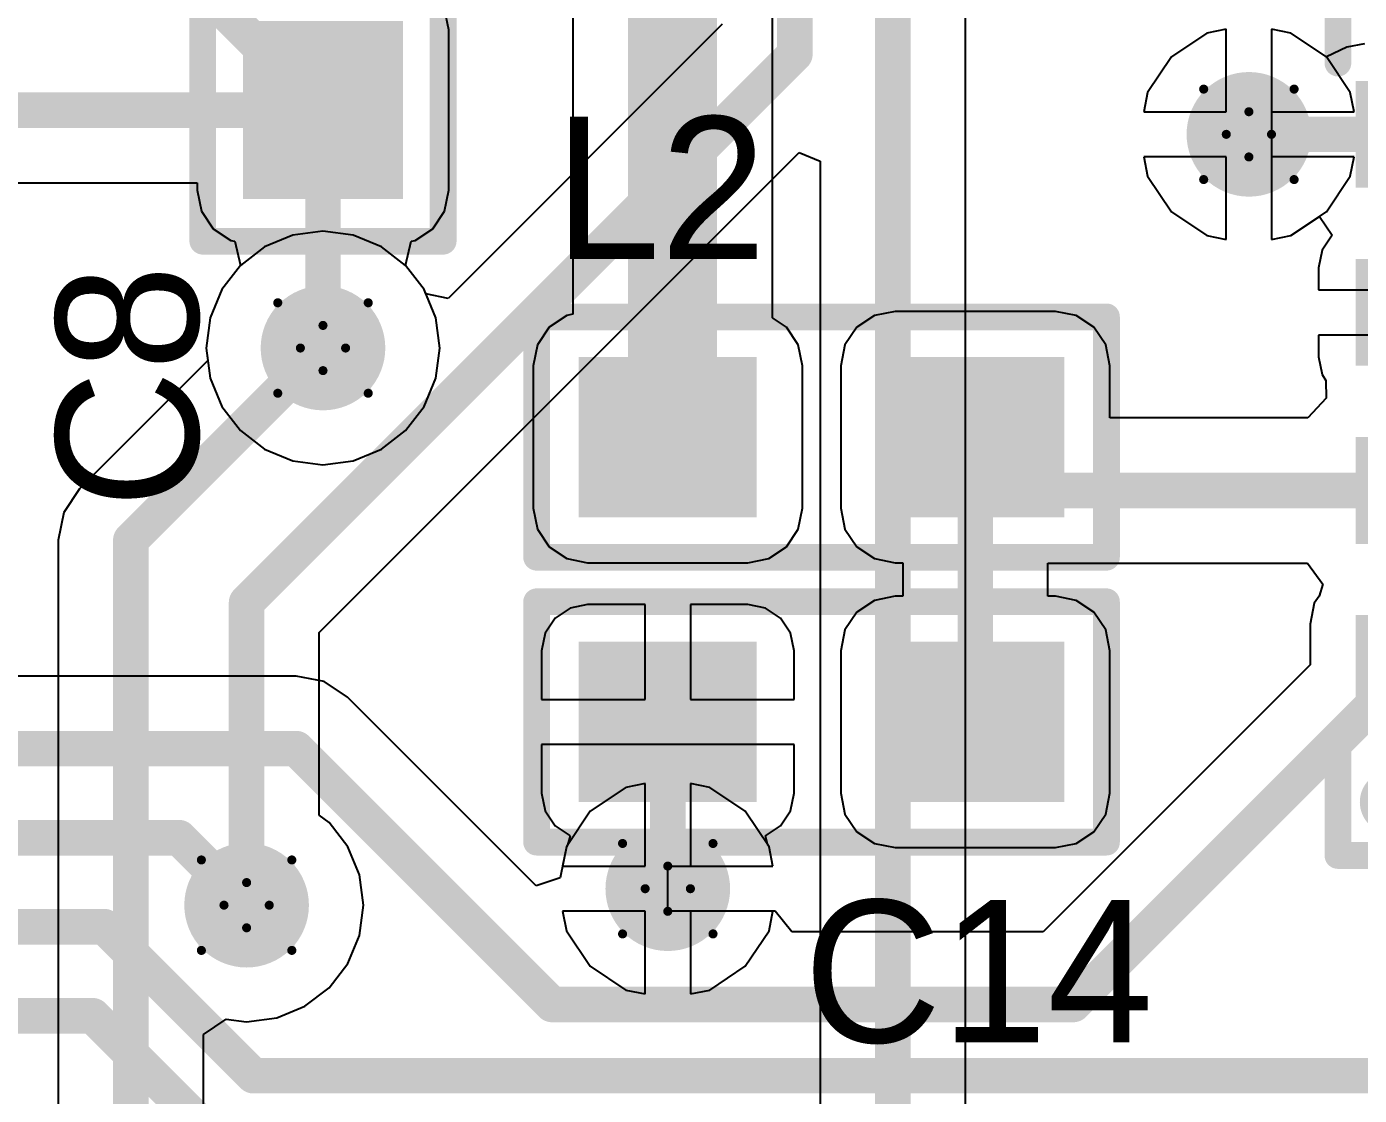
# Model space of a CAD drawing. Header units: millimetres. Extents: x 21 to 336, y 20 to 129.
# Drawn here: x 59.34 to 66.82, y 50.3 to 56.3 of the extents above; entities that cross this region are included whole.
import ezdxf

# ---------------------------------------------------------------- set-up
doc = ezdxf.new("R2010")
doc.units = ezdxf.units.MM
for name, color, linetype in [('BottomLayer', 5, 'Continuous'), ('DrillDrawing', 1, 'Continuous'), ('MultiLayer', 9, 'Continuous'), ('TopLayer', 1, 'Continuous'), ('TopOverlay', 2, 'Continuous'), ('TopPaste', 8, 'Continuous'), ('TopSolder', 216, 'Continuous')]:
    doc.layers.add(name, color=color, linetype=linetype)

# ---------------------------------------------------------------- blocks, each defined once
blk = doc.blocks.new('SMD_RC0603_11')
at = {"layer": 'TopLayer'}
for points in [[(-1.3136, -0.4), (-0.4136, -0.4), (-1.3136, 0.4), (-0.4136, 0.4)], [(0.4136, -0.4), (1.3136, -0.4), (0.4136, 0.4), (1.3136, 0.4)]]:
    blk.add_solid(points, dxfattribs=at)
at = {"layer": 'TopOverlay', "const_width": 0.15}
for points in [[(1.6002, 0.675), (-1.6002, 0.675)], [(-1.6002, -0.675), (-1.6002, 0.675)], [(1.6002, -0.675), (1.6002, 0.675)], [(1.6002, -0.675), (-1.6002, -0.675)]]:
    blk.add_lwpolyline(points, dxfattribs=at)
at = {"layer": 'TopOverlay', "const_width": 0.075}
for points in [[(-1.6377, 0.675, 1), (-1.5627, 0.675, 1)], [(-1.6377, 0.675, 1), (-1.5627, 0.675, 1)], [(1.5627, 0.675, 1), (1.6377, 0.675, 1)], [(1.5627, 0.675, 1), (1.6377, 0.675, 1)], [(-1.6377, -0.675, 1), (-1.5627, -0.675, 1)], [(-1.6377, -0.675, 1), (-1.5627, -0.675, 1)], [(1.5627, -0.675, 1), (1.6377, -0.675, 1)], [(1.5627, -0.675, 1), (1.6377, -0.675, 1)]]:
    blk.add_lwpolyline(points, format="xyb", close=True, dxfattribs=at)
at = {"layer": 'TopPaste'}
for points in [[(-1.3136, -0.4), (-0.4136, -0.4), (-1.3136, 0.4), (-0.4136, 0.4)], [(0.4136, -0.4), (1.3136, -0.4), (0.4136, 0.4), (1.3136, 0.4)]]:
    blk.add_solid(points, dxfattribs=at)
at = {"layer": 'TopSolder'}
for points in [[(-1.3636, -0.45), (-0.3636, -0.45), (-1.3636, 0.45), (-0.3636, 0.45)], [(0.3636, -0.45), (1.3636, -0.45), (0.3636, 0.45), (1.3636, 0.45)]]:
    blk.add_solid(points, dxfattribs=at)
blk = doc.blocks.new('LGA_16L_20')
at = {"layer": 'TopLayer'}
for points in [[(0.3, 2.9), (0.3, 2.4), (0.8, 2.9), (0.8, 2.4)], [(1.3, 2.9), (1.3, 2.2), (1.8, 2.9), (1.8, 2.2)], [(2.3, 2.9), (2.3, 2.2), (2.8, 2.9), (2.8, 2.2)], [(3.3, 2.9), (3.3, 2.4), (3.8, 2.9), (3.8, 2.4)], [(-0.35, 1.75), (0.15, 1.75), (-0.35, 2.25), (0.15, 2.25)], [(4.45, 2.25), (3.95, 2.25), (4.45, 1.75), (3.95, 1.75)], [(-0.35, 0.75), (0.35, 0.75), (-0.35, 1.25), (0.35, 1.25)], [(4.45, 1.25), (3.75, 1.25), (4.45, 0.75), (3.75, 0.75)], [(-0.35, -0.25), (1.15, -0.25), (-0.35, 0.25), (1.15, 0.25)], [(4.45, 0.25), (3.75, 0.25), (4.45, -0.25), (3.75, -0.25)], [(-0.35, -1.25), (0.15, -1.25), (-0.35, -0.75), (0.15, -0.75)], [(4.45, -0.75), (3.95, -0.75), (4.45, -1.25), (3.95, -1.25)], [(1.8, -1.9), (1.8, -1.2), (1.3, -1.9), (1.3, -1.2)], [(2.8, -1.9), (2.8, -1.2), (2.3, -1.9), (2.3, -1.2)], [(0.8, -1.9), (0.8, -1.4), (0.3, -1.9), (0.3, -1.4)], [(3.8, -1.9), (3.8, -1.4), (3.3, -1.9), (3.3, -1.4)]]:
    blk.add_solid(points, dxfattribs=at)
at = {"layer": 'TopOverlay', "const_width": 0.15}
for points in [[(-0.5, 2.4), (-0.5, 3.05)], [(-0.5, 3.05), (0.15, 3.05)], [(3.95, 3.05), (4.6, 3.05)], [(4.6, 2.4), (4.6, 3.05)], [(-0.5, -2.05), (-0.5, -1.4)], [(4.6, -2.05), (4.6, -1.4)], [(-0.5, -2.05), (0.15, -2.05)], [(3.95, -2.05), (4.6, -2.05)]]:
    blk.add_lwpolyline(points, dxfattribs=at)
at = {"layer": 'TopOverlay'}
for points, const_width in [([(-0.5375, 3.05, 1), (-0.4625, 3.05, 1)], 0.075), ([(-0.5375, 3.05, 1), (-0.4625, 3.05, 1)], 0.075), ([(0.1125, 3.05, 1), (0.1875, 3.05, 1)], 0.075), ([(3.9125, 3.05, 1), (3.9875, 3.05, 1)], 0.075), ([(4.5625, 3.05, 1), (4.6375, 3.05, 1)], 0.075), ([(4.5625, 3.05, 1), (4.6375, 3.05, 1)], 0.075), ([(-0.5375, 2.4, 1), (-0.4625, 2.4, 1)], 0.075), ([(4.5625, 2.4, 1), (4.6375, 2.4, 1)], 0.075), ([(-0.5375, -1.4, 1), (-0.4625, -1.4, 1)], 0.075), ([(4.5625, -1.4, 1), (4.6375, -1.4, 1)], 0.075), ([(-0.15, -1.75, 1), (-0.25, -1.75, 1)], 0.254), ([(-0.3135, -1.75, 1), (-0.1865, -1.75, 1)], 0.127), ([(-0.2135, -1.75, 1), (-0.0865, -1.75, 1)], 0.127), ([(-0.5375, -2.05, 1), (-0.4625, -2.05, 1)], 0.075), ([(-0.5375, -2.05, 1), (-0.4625, -2.05, 1)], 0.075), ([(0.1125, -2.05, 1), (0.1875, -2.05, 1)], 0.075), ([(3.9125, -2.05, 1), (3.9875, -2.05, 1)], 0.075), ([(4.5625, -2.05, 1), (4.6375, -2.05, 1)], 0.075), ([(4.5625, -2.05, 1), (4.6375, -2.05, 1)], 0.075)]:
    blk.add_lwpolyline(points, format="xyb", close=True, dxfattribs=dict(at, const_width=const_width))
at = {"layer": 'TopPaste'}
for points in [[(0.3, 2.9), (0.3, 2.4), (0.8, 2.9), (0.8, 2.4)], [(1.3, 2.9), (1.3, 2.2), (1.8, 2.9), (1.8, 2.2)], [(2.3, 2.9), (2.3, 2.2), (2.8, 2.9), (2.8, 2.2)], [(3.3, 2.9), (3.3, 2.4), (3.8, 2.9), (3.8, 2.4)], [(-0.35, 1.75), (0.15, 1.75), (-0.35, 2.25), (0.15, 2.25)], [(4.45, 2.25), (3.95, 2.25), (4.45, 1.75), (3.95, 1.75)], [(-0.35, 0.75), (0.35, 0.75), (-0.35, 1.25), (0.35, 1.25)], [(4.45, 1.25), (3.75, 1.25), (4.45, 0.75), (3.75, 0.75)], [(-0.35, -0.25), (1.15, -0.25), (-0.35, 0.25), (1.15, 0.25)], [(4.45, 0.25), (3.75, 0.25), (4.45, -0.25), (3.75, -0.25)], [(-0.35, -1.25), (0.15, -1.25), (-0.35, -0.75), (0.15, -0.75)], [(4.45, -0.75), (3.95, -0.75), (4.45, -1.25), (3.95, -1.25)], [(1.8, -1.9), (1.8, -1.2), (1.3, -1.9), (1.3, -1.2)], [(2.8, -1.9), (2.8, -1.2), (2.3, -1.9), (2.3, -1.2)], [(0.8, -1.9), (0.8, -1.4), (0.3, -1.9), (0.3, -1.4)], [(3.8, -1.9), (3.8, -1.4), (3.3, -1.9), (3.3, -1.4)]]:
    blk.add_solid(points, dxfattribs=at)
at = {"layer": 'TopSolder'}
for points in [[(0.25, 2.95), (0.25, 2.35), (0.85, 2.95), (0.85, 2.35)], [(1.25, 2.95), (1.25, 2.15), (1.85, 2.95), (1.85, 2.15)], [(2.25, 2.95), (2.25, 2.15), (2.85, 2.95), (2.85, 2.15)], [(3.25, 2.95), (3.25, 2.35), (3.85, 2.95), (3.85, 2.35)], [(-0.4, 1.7), (0.2, 1.7), (-0.4, 2.3), (0.2, 2.3)], [(4.5, 2.3), (3.9, 2.3), (4.5, 1.7), (3.9, 1.7)], [(-0.4, 0.7), (0.4, 0.7), (-0.4, 1.3), (0.4, 1.3)], [(4.5, 1.3), (3.7, 1.3), (4.5, 0.7), (3.7, 0.7)], [(-0.4, -0.3), (1.2, -0.3), (-0.4, 0.3), (1.2, 0.3)], [(4.5, 0.3), (3.7, 0.3), (4.5, -0.3), (3.7, -0.3)], [(-0.4, -1.3), (0.2, -1.3), (-0.4, -0.7), (0.2, -0.7)], [(4.5, -0.7), (3.9, -0.7), (4.5, -1.3), (3.9, -1.3)], [(1.85, -1.95), (1.85, -1.15), (1.25, -1.95), (1.25, -1.15)], [(2.85, -1.95), (2.85, -1.15), (2.25, -1.95), (2.25, -1.15)], [(0.85, -1.95), (0.85, -1.35), (0.25, -1.95), (0.25, -1.35)], [(3.85, -1.95), (3.85, -1.35), (3.25, -1.95), (3.25, -1.35)]]:
    blk.add_solid(points, dxfattribs=at)
blk = doc.blocks.new('SMD_RC0603_23')
at = {"layer": 'TopLayer'}
for points in [[(-1.3136, -0.4), (-0.4136, -0.4), (-1.3136, 0.4), (-0.4136, 0.4)], [(0.4136, -0.4), (1.3136, -0.4), (0.4136, 0.4), (1.3136, 0.4)]]:
    blk.add_solid(points, dxfattribs=at)
at = {"layer": 'TopOverlay', "const_width": 0.15}
for points in [[(-1.6002, 0.675), (1.6002, 0.675)], [(-1.6002, -0.675), (-1.6002, 0.675)], [(1.6002, -0.675), (1.6002, 0.675)], [(-1.6002, -0.675), (1.6002, -0.675)]]:
    blk.add_lwpolyline(points, dxfattribs=at)
at = {"layer": 'TopOverlay', "const_width": 0.075}
for points in [[(-1.6377, 0.675, 1), (-1.5627, 0.675, 1)], [(-1.6377, 0.675, 1), (-1.5627, 0.675, 1)], [(1.5627, 0.675, 1), (1.6377, 0.675, 1)], [(1.5627, 0.675, 1), (1.6377, 0.675, 1)], [(-1.6377, -0.675, 1), (-1.5627, -0.675, 1)], [(-1.6377, -0.675, 1), (-1.5627, -0.675, 1)], [(1.5627, -0.675, 1), (1.6377, -0.675, 1)], [(1.5627, -0.675, 1), (1.6377, -0.675, 1)]]:
    blk.add_lwpolyline(points, format="xyb", close=True, dxfattribs=at)
at = {"layer": 'TopPaste'}
for points in [[(-1.3136, -0.4), (-0.4136, -0.4), (-1.3136, 0.4), (-0.4136, 0.4)], [(0.4136, -0.4), (1.3136, -0.4), (0.4136, 0.4), (1.3136, 0.4)]]:
    blk.add_solid(points, dxfattribs=at)
at = {"layer": 'TopSolder'}
for points in [[(-1.3636, -0.45), (-0.3636, -0.45), (-1.3636, 0.45), (-0.3636, 0.45)], [(0.3636, -0.45), (1.3636, -0.45), (0.3636, 0.45), (1.3636, 0.45)]]:
    blk.add_solid(points, dxfattribs=at)
blk = doc.blocks.new('SMD_RC0603_71')
at = {"layer": 'TopLayer'}
for points in [[(-1.3136, -0.4), (-0.4136, -0.4), (-1.3136, 0.4), (-0.4136, 0.4)], [(0.4136, -0.4), (1.3136, -0.4), (0.4136, 0.4), (1.3136, 0.4)]]:
    blk.add_solid(points, dxfattribs=at)
at = {"layer": 'TopOverlay', "const_width": 0.15}
for points in [[(-1.6002, 0.675), (1.6002, 0.675)], [(-1.6002, -0.675), (-1.6002, 0.675)], [(1.6002, -0.675), (1.6002, 0.675)], [(-1.6002, -0.675), (1.6002, -0.675)]]:
    blk.add_lwpolyline(points, dxfattribs=at)
at = {"layer": 'TopOverlay', "const_width": 0.075}
for points in [[(-1.6377, 0.675, 1), (-1.5627, 0.675, 1)], [(-1.6377, 0.675, 1), (-1.5627, 0.675, 1)], [(1.5627, 0.675, 1), (1.6377, 0.675, 1)], [(1.5627, 0.675, 1), (1.6377, 0.675, 1)], [(-1.6377, -0.675, 1), (-1.5627, -0.675, 1)], [(-1.6377, -0.675, 1), (-1.5627, -0.675, 1)], [(1.5627, -0.675, 1), (1.6377, -0.675, 1)], [(1.5627, -0.675, 1), (1.6377, -0.675, 1)]]:
    blk.add_lwpolyline(points, format="xyb", close=True, dxfattribs=at)
at = {"layer": 'TopPaste'}
for points in [[(-1.3136, -0.4), (-0.4136, -0.4), (-1.3136, 0.4), (-0.4136, 0.4)], [(0.4136, -0.4), (1.3136, -0.4), (0.4136, 0.4), (1.3136, 0.4)]]:
    blk.add_solid(points, dxfattribs=at)
at = {"layer": 'TopSolder'}
for points in [[(-1.3636, -0.45), (-0.3636, -0.45), (-1.3636, 0.45), (-0.3636, 0.45)], [(0.3636, -0.45), (1.3636, -0.45), (0.3636, 0.45), (1.3636, 0.45)]]:
    blk.add_solid(points, dxfattribs=at)

msp = doc.modelspace()

# ---------------------------------------------------------------- linework, layer by layer
at = {"layer": 'BottomLayer'}
for p, q in [((64.6078, 50.2064), (64.6078, 56.724)), ((63.2422, 56.3189), (61.7023, 54.779)), ((66.073, 56.2906), (65.9643, 56.269)), ((66.073, 55.827), (66.073, 56.2906)), ((66.4357, 56.269), (66.327, 56.2906)), ((66.327, 56.2906), (66.327, 55.827)), ((65.9643, 56.269), (65.7645, 56.1355)), ((66.6355, 56.1355), (66.4357, 56.269)), ((65.7645, 56.1355), (65.631, 55.9357)), ((66.769, 55.9357), (66.6355, 56.1355)), ((65.631, 55.9357), (65.6094, 55.827)), ((66.7906, 55.827), (66.769, 55.9357)), ((65.6094, 55.827), (66.073, 55.827)), ((66.327, 55.827), (66.7906, 55.827)), ((60.9788, 52.9021), (63.6748, 55.5981)), ((63.6748, 55.5981), (63.7922, 55.5495)), ((63.7922, 55.5495), (63.7922, 50.2064)), ((66.073, 55.573), (65.6094, 55.573)), ((65.6094, 55.573), (65.631, 55.4643)), ((66.073, 55.1094), (66.073, 55.573)), ((66.7906, 55.573), (66.327, 55.573)), ((66.327, 55.573), (66.327, 55.1094)), ((66.769, 55.4643), (66.7906, 55.573)), ((65.631, 55.4643), (65.7645, 55.2645)), ((66.6355, 55.2645), (66.769, 55.4643)), ((65.7645, 55.2645), (65.9643, 55.131)), ((66.4357, 55.131), (66.6355, 55.2645)), ((60.8303, 55.1333), (60.6722, 55.0678)), ((61, 55.1556), (60.8303, 55.1333)), ((61.1697, 55.1333), (61, 55.1556)), ((61.3278, 55.0678), (61.1697, 55.1333)), ((65.9643, 55.131), (66.073, 55.1094)), ((66.327, 55.1094), (66.4357, 55.131)), ((60.6722, 55.0678), (60.5364, 54.9636)), ((61.4636, 54.9636), (61.3278, 55.0678)), ((60.5364, 54.9636), (60.4322, 54.8278)), ((61.5678, 54.8278), (61.4636, 54.9636)), ((60.4322, 54.8278), (60.3667, 54.6697)), ((61.5777, 54.8038), (61.5678, 54.8278)), ((61.7023, 54.779), (61.5777, 54.8038)), ((60.3667, 54.6697), (60.3444, 54.5)), ((60.3444, 54.5), (60.3536, 54.4303)), ((60.3536, 54.4303), (59.6326, 53.7094)), ((59.6326, 53.7094), (59.5442, 53.5771)), ((59.5442, 53.5771), (59.5132, 53.421)), ((59.5132, 53.421), (59.5132, 53.421)), ((59.5132, 53.421), (59.5132, 49.6333)), ((60.9788, 51.8774), (60.9788, 52.9021)), ((62.7007, 52.0326), (62.5009, 51.8991)), ((62.8094, 52.0542), (62.7007, 52.0326)), ((62.8094, 51.5906), (62.8094, 52.0542)), ((63.1721, 52.0326), (63.0634, 52.0542)), ((63.0634, 52.0542), (63.0634, 51.5906)), ((63.3719, 51.8991), (63.1721, 52.0326)), ((61.0346, 51.8346), (60.9788, 51.8774)), ((62.5009, 51.8991), (62.3674, 51.6993)), ((63.5054, 51.6993), (63.3719, 51.8991)), ((61.1388, 51.6988), (61.0346, 51.8346)), ((61.2043, 51.5407), (61.1388, 51.6988)), ((62.3674, 51.6993), (62.3458, 51.5906)), ((63.527, 51.5906), (63.5054, 51.6993)), ((62.3458, 51.5906), (62.8094, 51.5906)), ((63.0634, 51.5906), (63.527, 51.5906)), ((61.2266, 51.371), (61.2043, 51.5407)), ((61.2043, 51.2013), (61.2266, 51.371)), ((62.8094, 51.3366), (62.3458, 51.3366)), ((62.3458, 51.3366), (62.3674, 51.2279)), ((62.8094, 50.873), (62.8094, 51.3366)), ((63.527, 51.3366), (63.0634, 51.3366)), ((63.0634, 51.3366), (63.0634, 50.873)), ((63.5054, 51.2279), (63.527, 51.3366)), ((61.1388, 51.0432), (61.2043, 51.2013)), ((62.3674, 51.2279), (62.5009, 51.0281)), ((63.3719, 51.0281), (63.5054, 51.2279)), ((61.0346, 50.9074), (61.1388, 51.0432)), ((62.5009, 51.0281), (62.7007, 50.8946)), ((63.1721, 50.8946), (63.3719, 51.0281)), ((60.8988, 50.8032), (61.0346, 50.9074)), ((62.7007, 50.8946), (62.8094, 50.873)), ((63.0634, 50.873), (63.1721, 50.8946)), ((60.7407, 50.7377), (60.8988, 50.8032)), ((60.3288, 50.6441), (60.4558, 50.7306)), ((60.4558, 50.7306), (60.571, 50.7154)), ((60.571, 50.7154), (60.7407, 50.7377)), ((60.3288, 49.767), (60.3288, 50.6441))]:
    msp.add_line(p, q, dxfattribs=at)
at = {"layer": 'BottomLayer', "const_width": 0.2}
for points in [[(63.65, 56.15), (63.65, 57.5692)], [(64.2, 49.7), (64.2, 57.2)], [(60.571, 53.071), (63.65, 56.15)], [(59.921, 53.421), (61, 54.5)], [(59.921, 49.279), (59.921, 53.421)], [(60.571, 51.371), (60.571, 53.071)], [(62.9364, 51.4636), (63, 51.4)]]:
    msp.add_lwpolyline(points, dxfattribs=at)
at = {"layer": 'BottomLayer'}
for points, const_width in [([(63.6, 56.15, 1), (63.7, 56.15, 1)], 0.1), ([(63.6, 56.15, 1), (63.7, 56.15, 1)], 0.1), ([(66.025, 55.7, 1), (66.375, 55.7, 1)], 0.35), ([(60.825, 54.5, 1), (61.175, 54.5, 1)], 0.35), ([(60.95, 54.5, 1), (61.05, 54.5, 1)], 0.1), ([(59.871, 53.421, 1), (59.971, 53.421, 1)], 0.1), ([(59.871, 53.421, 1), (59.971, 53.421, 1)], 0.1), ([(60.521, 53.071, 1), (60.621, 53.071, 1)], 0.1), ([(60.521, 53.071, 1), (60.621, 53.071, 1)], 0.1), ([(62.7614, 51.4636, 1), (63.1114, 51.4636, 1)], 0.35), ([(60.396, 51.371, 1), (60.746, 51.371, 1)], 0.35), ([(62.8864, 51.4636, 1), (62.9864, 51.4636, 1)], 0.1), ([(62.95, 51.4, 1), (63.05, 51.4, 1)], 0.1), ([(60.521, 51.371, 1), (60.621, 51.371, 1)], 0.1)]:
    msp.add_lwpolyline(points, format="xyb", close=True, dxfattribs=dict(at, const_width=const_width))
at = {"layer": 'DrillDrawing', "const_width": 0.0508}
for points in [[(65.946, 55.954), (66.2, 55.827)], [(65.946, 55.954), (66.073, 55.7)], [(66.2, 55.827), (66.454, 55.954)], [(66.327, 55.7), (66.454, 55.954)], [(65.946, 55.446), (66.073, 55.7)], [(66.327, 55.7), (66.454, 55.446)], [(65.946, 55.446), (66.2, 55.573)], [(66.2, 55.573), (66.454, 55.446)], [(60.746, 54.754), (61, 54.627)], [(60.746, 54.754), (60.873, 54.5)], [(61, 54.627), (61.254, 54.754)], [(61.127, 54.5), (61.254, 54.754)], [(60.746, 54.246), (60.873, 54.5)], [(61.127, 54.5), (61.254, 54.246)], [(60.746, 54.246), (61, 54.373)], [(61, 54.373), (61.254, 54.246)], [(62.6824, 51.7176), (62.9364, 51.5906)], [(62.6824, 51.7176), (62.8094, 51.4636)], [(62.9364, 51.5906), (63.1904, 51.7176)], [(63.0634, 51.4636), (63.1904, 51.7176)], [(60.317, 51.625), (60.571, 51.498)], [(60.317, 51.625), (60.444, 51.371)], [(60.571, 51.498), (60.825, 51.625)], [(60.698, 51.371), (60.825, 51.625)], [(62.6824, 51.2096), (62.8094, 51.4636)], [(63.0634, 51.4636), (63.1904, 51.2096)], [(60.317, 51.117), (60.444, 51.371)], [(60.698, 51.371), (60.825, 51.117)], [(62.6824, 51.2096), (62.9364, 51.3366)], [(62.9364, 51.3366), (63.1904, 51.2096)], [(60.317, 51.117), (60.571, 51.244)], [(60.571, 51.244), (60.825, 51.117)]]:
    msp.add_lwpolyline(points, dxfattribs=at)
at = {"layer": 'DrillDrawing', "const_width": 0.0254}
for points in [[(65.9333, 55.954, 1), (65.9587, 55.954, 1)], [(65.9333, 55.954, 1), (65.9587, 55.954, 1)], [(66.4413, 55.954, 1), (66.4667, 55.954, 1)], [(66.4413, 55.954, 1), (66.4667, 55.954, 1)], [(66.1873, 55.827, 1), (66.2127, 55.827, 1)], [(66.1873, 55.827, 1), (66.2127, 55.827, 1)], [(66.0603, 55.7, 1), (66.0857, 55.7, 1)], [(66.0603, 55.7, 1), (66.0857, 55.7, 1)], [(66.3143, 55.7, 1), (66.3397, 55.7, 1)], [(66.3143, 55.7, 1), (66.3397, 55.7, 1)], [(66.1873, 55.573, 1), (66.2127, 55.573, 1)], [(66.1873, 55.573, 1), (66.2127, 55.573, 1)], [(65.9333, 55.446, 1), (65.9587, 55.446, 1)], [(65.9333, 55.446, 1), (65.9587, 55.446, 1)], [(66.4413, 55.446, 1), (66.4667, 55.446, 1)], [(66.4413, 55.446, 1), (66.4667, 55.446, 1)], [(60.7333, 54.754, 1), (60.7587, 54.754, 1)], [(60.7333, 54.754, 1), (60.7587, 54.754, 1)], [(61.2413, 54.754, 1), (61.2667, 54.754, 1)], [(61.2413, 54.754, 1), (61.2667, 54.754, 1)], [(60.9873, 54.627, 1), (61.0127, 54.627, 1)], [(60.9873, 54.627, 1), (61.0127, 54.627, 1)], [(60.8603, 54.5, 1), (60.8857, 54.5, 1)], [(60.8603, 54.5, 1), (60.8857, 54.5, 1)], [(61.1143, 54.5, 1), (61.1397, 54.5, 1)], [(61.1143, 54.5, 1), (61.1397, 54.5, 1)], [(60.9873, 54.373, 1), (61.0127, 54.373, 1)], [(60.9873, 54.373, 1), (61.0127, 54.373, 1)], [(60.7333, 54.246, 1), (60.7587, 54.246, 1)], [(60.7333, 54.246, 1), (60.7587, 54.246, 1)], [(61.2413, 54.246, 1), (61.2667, 54.246, 1)], [(61.2413, 54.246, 1), (61.2667, 54.246, 1)], [(62.6697, 51.7176, 1), (62.6951, 51.7176, 1)], [(62.6697, 51.7176, 1), (62.6951, 51.7176, 1)], [(63.1777, 51.7176, 1), (63.2031, 51.7176, 1)], [(63.1777, 51.7176, 1), (63.2031, 51.7176, 1)], [(60.3043, 51.625, 1), (60.3297, 51.625, 1)], [(60.3043, 51.625, 1), (60.3297, 51.625, 1)], [(60.8123, 51.625, 1), (60.8377, 51.625, 1)], [(60.8123, 51.625, 1), (60.8377, 51.625, 1)], [(62.9237, 51.5906, 1), (62.9491, 51.5906, 1)], [(62.9237, 51.5906, 1), (62.9491, 51.5906, 1)], [(60.5583, 51.498, 1), (60.5837, 51.498, 1)], [(60.5583, 51.498, 1), (60.5837, 51.498, 1)], [(62.7967, 51.4636, 1), (62.8221, 51.4636, 1)], [(62.7967, 51.4636, 1), (62.8221, 51.4636, 1)], [(63.0507, 51.4636, 1), (63.0761, 51.4636, 1)], [(63.0507, 51.4636, 1), (63.0761, 51.4636, 1)], [(60.4313, 51.371, 1), (60.4567, 51.371, 1)], [(60.4313, 51.371, 1), (60.4567, 51.371, 1)], [(60.6853, 51.371, 1), (60.7107, 51.371, 1)], [(60.6853, 51.371, 1), (60.7107, 51.371, 1)], [(62.9237, 51.3366, 1), (62.9491, 51.3366, 1)], [(62.9237, 51.3366, 1), (62.9491, 51.3366, 1)], [(60.5583, 51.244, 1), (60.5837, 51.244, 1)], [(60.5583, 51.244, 1), (60.5837, 51.244, 1)], [(62.6697, 51.2096, 1), (62.6951, 51.2096, 1)], [(62.6697, 51.2096, 1), (62.6951, 51.2096, 1)], [(63.1777, 51.2096, 1), (63.2031, 51.2096, 1)], [(63.1777, 51.2096, 1), (63.2031, 51.2096, 1)], [(60.3043, 51.117, 1), (60.3297, 51.117, 1)], [(60.3043, 51.117, 1), (60.3297, 51.117, 1)], [(60.8123, 51.117, 1), (60.8377, 51.117, 1)], [(60.8123, 51.117, 1), (60.8377, 51.117, 1)]]:
    msp.add_lwpolyline(points, format="xyb", close=True, dxfattribs=at)
at = {"layer": 'MultiLayer', "const_width": 0.35}
for points in [[(66.025, 55.7, 1), (66.375, 55.7, 1)], [(60.825, 54.5, 1), (61.175, 54.5, 1)], [(62.7614, 51.4636, 1), (63.1114, 51.4636, 1)], [(60.396, 51.371, 1), (60.746, 51.371, 1)]]:
    msp.add_lwpolyline(points, format="xyb", close=True, dxfattribs=at)
at = {"layer": 'TopLayer'}
for p, q in [((63.5244, 54.6686), (63.5244, 57.2387)), ((62.4028, 56.8659), (62.4028, 54.6893)), ((61.7059, 56.2864), (61.6826, 56.4035)), ((61.7059, 55.3864), (61.7059, 56.2864)), ((66.073, 56.2906), (65.9643, 56.269)), ((66.073, 55.827), (66.073, 56.2906)), ((66.4357, 56.269), (66.327, 56.2906)), ((66.327, 56.2906), (66.327, 55.7)), ((65.9643, 56.269), (65.7645, 56.1355)), ((66.6355, 56.1355), (66.4357, 56.269)), ((65.7645, 56.1355), (65.631, 55.9357)), ((66.7509, 56.1893), (66.6355, 56.1355)), ((66.85, 56.209), (66.7509, 56.1893)), ((65.631, 55.9357), (65.6094, 55.827)), ((65.6094, 55.827), (66.073, 55.827)), ((66.327, 55.7), (66.327, 55.1094)), ((66.073, 55.573), (65.6094, 55.573)), ((65.6094, 55.573), (65.631, 55.4643)), ((66.073, 55.1094), (66.073, 55.573)), ((65.631, 55.4643), (65.7645, 55.2645)), ((58.4636, 55.4286), (60.2941, 55.4286)), ((60.2941, 55.4286), (60.2941, 55.3864)), ((60.2941, 55.3864), (60.3174, 55.2693)), ((61.6826, 55.2693), (61.7059, 55.3864)), ((60.3174, 55.2693), (60.3837, 55.1701)), ((61.6163, 55.1701), (61.6826, 55.2693)), ((65.7645, 55.2645), (65.9643, 55.131)), ((66.4357, 55.131), (66.5959, 55.2381)), ((66.5959, 55.2381), (66.6669, 55.1331)), ((60.3837, 55.1701), (60.4829, 55.1038)), ((61.5171, 55.1038), (61.6163, 55.1701)), ((60.4829, 55.1038), (60.5049, 55.0994)), ((60.5049, 55.0994), (60.5365, 54.9637)), ((61.4635, 54.9637), (61.4951, 55.0994)), ((61.4951, 55.0994), (61.5171, 55.1038)), ((65.9643, 55.131), (66.073, 55.1094)), ((66.327, 55.1094), (66.4357, 55.131)), ((66.6669, 55.1331), (66.6107, 55.0491)), ((66.6107, 55.0491), (66.591, 54.95)), ((60.5364, 54.9636), (60.4322, 54.8278)), ((60.5365, 54.9637), (60.5364, 54.9636)), ((61.4636, 54.9636), (61.4635, 54.9637)), ((61.5678, 54.8278), (61.4636, 54.9636)), ((66.591, 54.95), (66.591, 54.827)), ((60.4322, 54.8278), (60.3667, 54.6697)), ((61.6333, 54.6697), (61.5678, 54.8278)), ((66.591, 54.827), (67.809, 54.827)), ((60.3667, 54.6697), (60.3444, 54.5)), ((61.6556, 54.5), (61.6333, 54.6697)), ((62.3694, 54.6826), (62.2701, 54.6163)), ((62.4028, 54.6893), (62.3694, 54.6826)), ((63.6027, 54.6163), (63.5244, 54.6686)), ((64.0966, 54.6826), (63.9973, 54.6163)), ((64.2136, 54.7059), (64.0966, 54.6826)), ((65.1136, 54.7059), (64.2136, 54.7059)), ((65.2307, 54.6826), (65.1136, 54.7059)), ((65.3299, 54.6163), (65.2307, 54.6826)), ((62.2701, 54.6163), (62.2038, 54.5171)), ((63.669, 54.5171), (63.6027, 54.6163)), ((63.9973, 54.6163), (63.931, 54.5171)), ((65.3962, 54.5171), (65.3299, 54.6163)), ((67.809, 54.573), (66.591, 54.573)), ((66.591, 54.573), (66.591, 54.45)), ((60.3444, 54.5), (60.3667, 54.3303)), ((61.6333, 54.3303), (61.6556, 54.5)), ((62.2038, 54.5171), (62.1805, 54.4)), ((63.6923, 54.4), (63.669, 54.5171)), ((63.931, 54.5171), (63.9077, 54.4)), ((65.4195, 54.4), (65.3962, 54.5171)), ((66.591, 54.45), (66.6107, 54.3509)), ((62.1805, 54.4), (62.1805, 53.6)), ((63.6923, 53.6), (63.6923, 54.4)), ((63.9077, 54.4), (63.9077, 53.6)), ((65.4195, 54.1078), (65.4195, 54.4)), ((66.6107, 54.3509), (66.6326, 54.3182)), ((60.3667, 54.3303), (60.4322, 54.1722)), ((61.5678, 54.1722), (61.6333, 54.3303)), ((66.6326, 54.3182), (66.6333, 54.2188)), ((66.6333, 54.2188), (66.531, 54.1078)), ((60.4322, 54.1722), (60.5364, 54.0364)), ((61.4636, 54.0364), (61.5678, 54.1722)), ((66.531, 54.1078), (65.4195, 54.1078)), ((60.5364, 54.0364), (60.6722, 53.9322)), ((61.3278, 53.9322), (61.4636, 54.0364)), ((60.6722, 53.9322), (60.8303, 53.8667)), ((61.1697, 53.8667), (61.3278, 53.9322)), ((60.8303, 53.8667), (61, 53.8444)), ((61, 53.8444), (61.1697, 53.8667)), ((62.1805, 53.6), (62.2038, 53.4829)), ((63.669, 53.4829), (63.6923, 53.6)), ((63.9077, 53.6), (63.931, 53.4829)), ((62.2038, 53.4829), (62.2701, 53.3837)), ((63.6027, 53.3837), (63.669, 53.4829)), ((63.931, 53.4829), (63.9973, 53.3837)), ((62.2701, 53.3837), (62.3694, 53.3174)), ((63.5035, 53.3174), (63.6027, 53.3837)), ((63.9973, 53.3837), (64.0966, 53.3174)), ((62.3694, 53.3174), (62.4864, 53.2941)), ((62.4864, 53.2941), (63.3864, 53.2941)), ((63.3864, 53.2941), (63.5035, 53.3174)), ((64.0966, 53.3174), (64.2136, 53.2941)), ((64.2136, 53.2941), (64.2558, 53.2941)), ((64.2558, 53.2941), (64.2558, 53.1059)), ((65.0714, 53.1059), (65.0714, 53.2922)), ((65.0714, 53.2922), (66.5297, 53.2922)), ((66.5297, 53.2922), (66.615, 53.1736)), ((66.615, 53.1736), (66.5943, 53.1073)), ((64.0965, 53.0826), (63.9973, 53.0163)), ((64.2136, 53.1059), (64.0965, 53.0826)), ((64.2558, 53.1059), (64.2136, 53.1059)), ((65.1136, 53.1059), (65.0714, 53.1059)), ((65.2307, 53.0826), (65.1136, 53.1059)), ((65.3299, 53.0163), (65.2307, 53.0826)), ((66.5674, 53.067), (66.5441, 52.95)), ((66.5943, 53.1073), (66.5674, 53.067)), ((62.3873, 53.0393), (62.3033, 52.9831)), ((62.4864, 53.059), (62.3873, 53.0393)), ((62.8094, 53.059), (62.4864, 53.059)), ((62.8094, 52.527), (62.8094, 53.059)), ((63.3864, 53.059), (63.0634, 53.059)), ((63.0634, 53.059), (63.0634, 52.527)), ((63.4855, 53.0393), (63.3864, 53.059)), ((63.5695, 52.9831), (63.4855, 53.0393)), ((63.9973, 53.0163), (63.931, 52.9171)), ((65.3962, 52.9171), (65.3299, 53.0163)), ((62.3033, 52.9831), (62.2471, 52.8991)), ((63.6257, 52.8991), (63.5695, 52.9831)), ((63.931, 52.9171), (63.9077, 52.8)), ((65.4195, 52.8), (65.3962, 52.9171)), ((66.5441, 52.95), (66.5441, 52.7209)), ((62.2471, 52.8991), (62.2274, 52.8)), ((63.6454, 52.8), (63.6257, 52.8991)), ((62.2274, 52.8), (62.2274, 52.527)), ((63.6454, 52.527), (63.6454, 52.8)), ((63.9077, 52.8), (63.9077, 52)), ((65.4195, 52), (65.4195, 52.8)), ((66.5441, 52.7209), (65.0447, 51.2214)), ((60.85, 52.6578), (57.8345, 52.6578)), ((61.0061, 52.6268), (60.85, 52.6578)), ((60.85, 52.6578), (60.85, 52.6578)), ((61.1384, 52.5384), (61.0061, 52.6268)), ((62.1979, 51.4789), (61.1384, 52.5384)), ((62.2274, 52.527), (62.8094, 52.527)), ((63.0634, 52.527), (63.6454, 52.527)), ((63.6454, 52.273), (62.2274, 52.273)), ((62.2274, 52.273), (62.2274, 52)), ((63.6454, 52), (63.6454, 52.273)), ((62.2274, 52), (62.2471, 51.9009)), ((63.6257, 51.9009), (63.6454, 52)), ((63.9077, 52), (63.931, 51.8829)), ((65.3962, 51.8829), (65.4195, 52)), ((62.2471, 51.9009), (62.3033, 51.8169)), ((63.5695, 51.8169), (63.6257, 51.9009)), ((63.931, 51.8829), (63.9973, 51.7837)), ((65.3299, 51.7837), (65.3962, 51.8829)), ((62.3033, 51.8169), (62.3873, 51.7607)), ((63.4855, 51.7607), (63.5695, 51.8169)), ((62.3873, 51.7607), (62.3736, 51.7084)), ((63.4992, 51.7084), (63.4855, 51.7607)), ((63.9973, 51.7837), (64.0965, 51.7174)), ((65.2307, 51.7174), (65.3299, 51.7837)), ((62.3674, 51.6993), (62.3325, 51.5238)), ((62.3736, 51.7084), (62.3674, 51.6993)), ((63.5054, 51.6993), (63.4992, 51.7084)), ((63.527, 51.5906), (63.5054, 51.6993)), ((64.0965, 51.7174), (64.2136, 51.6941)), ((64.2136, 51.6941), (65.1136, 51.6941)), ((65.1136, 51.6941), (65.2307, 51.7174)), ((62.9364, 51.3366), (62.9364, 51.5906)), ((62.9364, 51.5906), (63.527, 51.5906)), ((62.3325, 51.5238), (62.1979, 51.4789)), ((63.539, 51.3366), (62.9364, 51.3366)), ((63.6336, 51.2214), (63.539, 51.3366)), ((65.0447, 51.2214), (63.6336, 51.2214))]:
    msp.add_line(p, q, dxfattribs=at)
for points, const_width in [([(62.9636, 54.0272), (62.9636, 58.095)], 0.5), ([(59.6154, 57.221), (61, 55.8364)], 0.2), ([(58.4636, 55.8364), (61, 55.8364)], 0.2), ([(61, 54.5), (61, 55.8364)], 0.2), ([(66.2, 55.7), (67.1, 55.7)], 0.2), ([(62.9364, 54), (62.9636, 54.0272)], 0.5), ([(64.6636, 52.4), (64.6636, 54)], 0.2), ([(64.6636, 54), (64.9636, 53.7)], 0.2), ([(64.9636, 53.7), (67.6, 53.7)], 0.2), ([(65.2136, 50.8136), (67.1, 52.7)], 0.2), ([(62.9364, 51.4636), (62.9364, 52.4)], 0.2), ([(56.45, 52.25), (60.85, 52.25)], 0.2), ([(60.85, 52.25), (62.2864, 50.8136)], 0.2), ([(56.45, 51.75), (60.192, 51.75)], 0.2), ([(60.192, 51.75), (60.571, 51.371)], 0.2), ([(56.45, 51.25), (59.7728, 51.25)], 0.2), ([(59.7728, 51.25), (60.6092, 50.4136)], 0.2), ([(62.2864, 50.8136), (65.2136, 50.8136)], 0.2), ([(56.45, 50.75), (59.7071, 50.75)], 0.2), ([(59.7071, 50.75), (60.7571, 49.7)], 0.2), ([(60.6092, 50.4136), (68.4136, 50.4136)], 0.2)]:
    msp.add_lwpolyline(points, dxfattribs=dict(at, const_width=const_width))
for points, const_width in [([(66.025, 55.7, 1), (66.375, 55.7, 1)], 0.35), ([(60.95, 55.8364, 1), (61.05, 55.8364, 1)], 0.1), ([(60.95, 55.8364, 1), (61.05, 55.8364, 1)], 0.1), ([(60.95, 55.8364, 1), (61.05, 55.8364, 1)], 0.1), ([(66.15, 55.7, 1), (66.25, 55.7, 1)], 0.1), ([(60.825, 54.5, 1), (61.175, 54.5, 1)], 0.35), ([(60.95, 54.5, 1), (61.05, 54.5, 1)], 0.1), ([(62.8386, 54.0272, 1), (63.0886, 54.0272, 1)], 0.25), ([(62.8386, 54.0272, 1), (63.0886, 54.0272, 1)], 0.25), ([(62.8114, 54, 1), (63.0614, 54, 1)], 0.25), ([(64.6136, 54, 1), (64.7136, 54, 1)], 0.1), ([(64.6136, 54, 1), (64.7136, 54, 1)], 0.1), ([(64.9136, 53.7, 1), (65.0136, 53.7, 1)], 0.1), ([(64.9136, 53.7, 1), (65.0136, 53.7, 1)], 0.1), ([(62.8864, 52.4, 1), (62.9864, 52.4, 1)], 0.1), ([(64.6136, 52.4, 1), (64.7136, 52.4, 1)], 0.1), ([(60.8, 52.25, 1), (60.9, 52.25, 1)], 0.1), ([(60.8, 52.25, 1), (60.9, 52.25, 1)], 0.1), ([(60.142, 51.75, 1), (60.242, 51.75, 1)], 0.1), ([(60.142, 51.75, 1), (60.242, 51.75, 1)], 0.1), ([(62.7614, 51.4636, 1), (63.1114, 51.4636, 1)], 0.35), ([(60.396, 51.371, 1), (60.746, 51.371, 1)], 0.35), ([(62.8864, 51.4636, 1), (62.9864, 51.4636, 1)], 0.1), ([(60.521, 51.371, 1), (60.621, 51.371, 1)], 0.1), ([(59.7228, 51.25, 1), (59.8228, 51.25, 1)], 0.1), ([(59.7228, 51.25, 1), (59.8228, 51.25, 1)], 0.1), ([(62.2364, 50.8136, 1), (62.3364, 50.8136, 1)], 0.1), ([(62.2364, 50.8136, 1), (62.3364, 50.8136, 1)], 0.1), ([(65.1636, 50.8136, 1), (65.2636, 50.8136, 1)], 0.1), ([(65.1636, 50.8136, 1), (65.2636, 50.8136, 1)], 0.1), ([(59.6571, 50.75, 1), (59.7571, 50.75, 1)], 0.1), ([(59.6571, 50.75, 1), (59.7571, 50.75, 1)], 0.1), ([(60.5592, 50.4136, 1), (60.6592, 50.4136, 1)], 0.1), ([(60.5592, 50.4136, 1), (60.6592, 50.4136, 1)], 0.1)]:
    msp.add_lwpolyline(points, format="xyb", close=True, dxfattribs=dict(at, const_width=const_width))

# ---------------------------------------------------------------- block references
for name, p, rotation in [('SMD_RC0603_11', (61, 56.7), 270), ('LGA_16L_20', (67.2, 53.7), 360), ('SMD_RC0603_23', (63.8, 54), 360), ('SMD_RC0603_71', (63.8, 52.4), 360)]:
    msp.add_blockref(name, p, dxfattribs=dict(rotation=rotation))

# ---------------------------------------------------------------- texts
at = {"layer": 'TopOverlay'}
for s, p in [('L2', (62.3, 55)), ('C14', (63.7, 50.6))]:
    msp.add_text(s, height=0.8, dxfattribs=at).set_placement(p)
msp.add_text('C8', height=0.8, rotation=90, dxfattribs=at).set_placement((60.3, 53.6))

doc.saveas('drawing.dxf')
